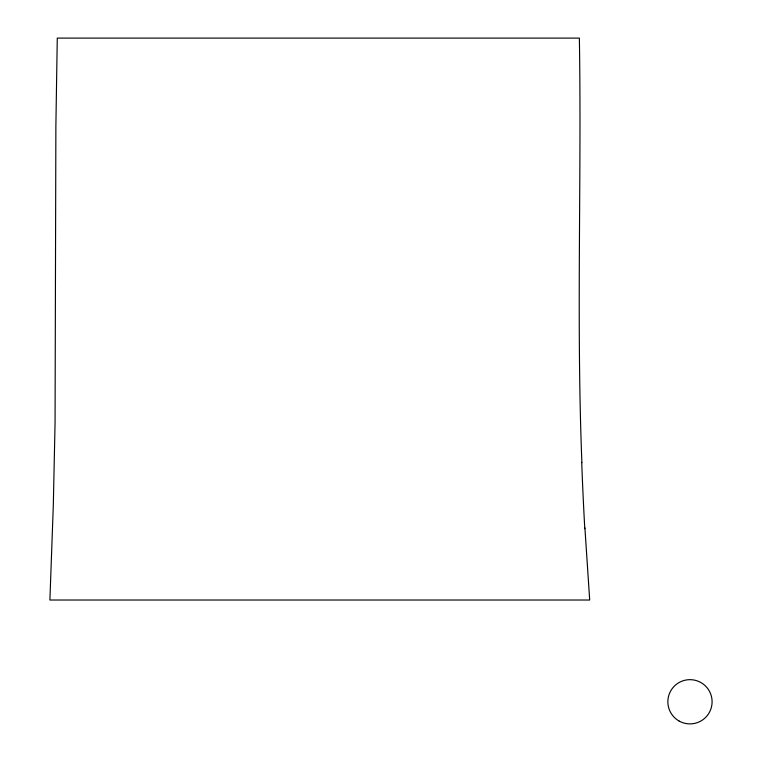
<?xml version="1.0" encoding="UTF-8"?>
<svg xmlns="http://www.w3.org/2000/svg" width="762" height="762" viewBox="0 0 762 762"><rect width="100%" height="100%" fill="white"/><g stroke="black" fill="none" stroke-linecap="round" stroke-linejoin="round"><path stroke-width="1.14" d="M584.902 527.885L589.693 600.018L49.901 600.018L53.311 505.349L55.064 422.891L55.874 126.282L57.274 38.1L579.368 38.1C581.663 179.575 576.291 321.135 581.882 462.582M584.797 528.695A182.242 9.592 87.7 0 1 581.72 462.372M678.904 720.928A22.127 22.127 0 0 0 712.099 701.802A22.127 22.127 0 0 0 678.932 682.609A22.127 22.127 0 0 0 678.904 720.928"/></g></svg>
